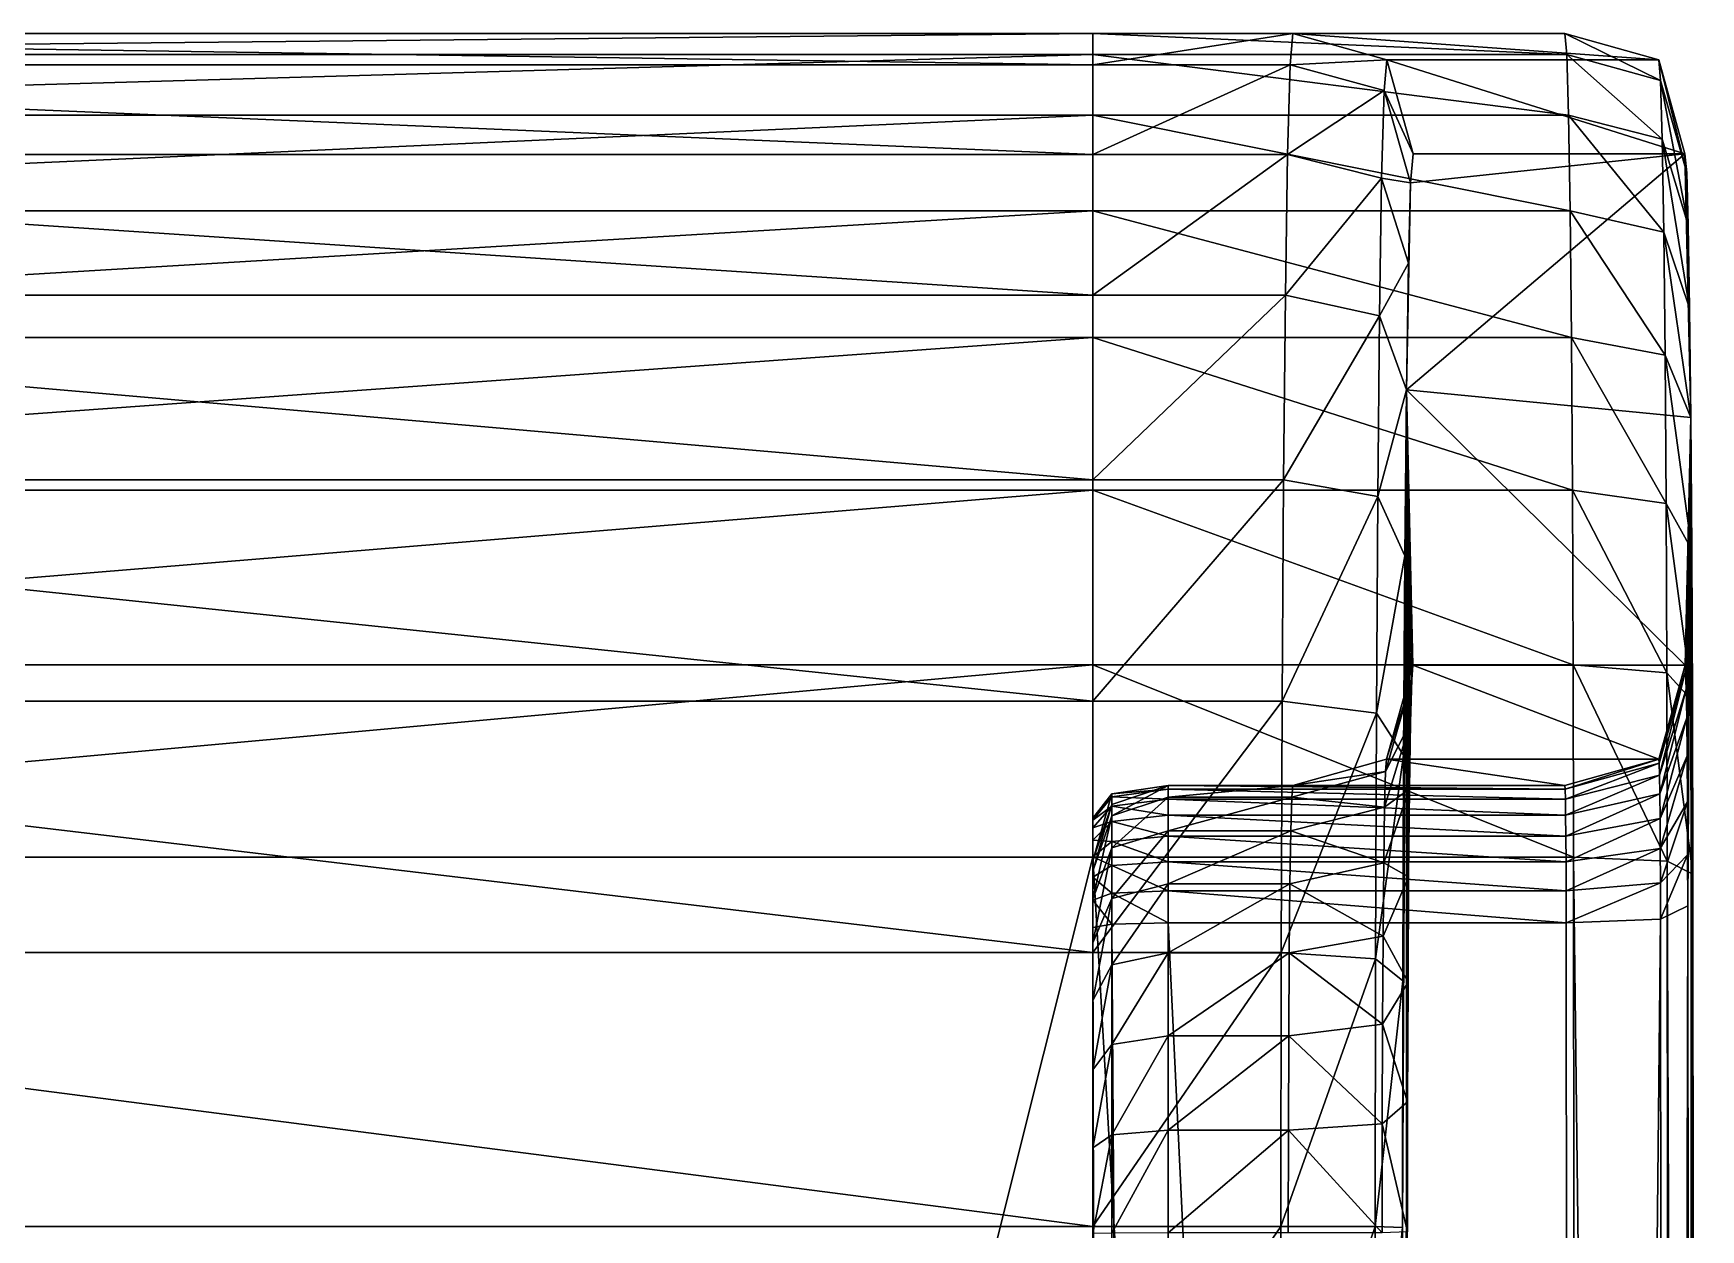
# Model space of a CAD drawing. Header units: metres. Extents: x -3624 to -92, y -1406 to 909.
# Drawn here: x -114.64 to -92.46, y 893.55 to 909.46 of the extents above; entities that cross this region are included whole.
import ezdxf

# ---------------------------------------------------------------- set-up
doc = ezdxf.new("R2010")
doc.units = ezdxf.units.M

msp = doc.modelspace()

# ---------------------------------------------------------------- linework, layer by layer
for points in [[(-100.545, 909.458, 366.669), (-100.545, 909.176, 369.26), (-128.727, 909.176, 369.26)], [(-128.727, 909.176, 369.26), (-128.727, 909.458, 366.669), (-100.545, 909.458, 366.669)], [(-100.545, 909.458, -2.002), (-100.545, 909.458, 366.669), (-128.727, 909.458, 366.669)], [(-128.727, 909.458, 366.669), (-128.727, 909.458, -2.002), (-100.545, 909.458, -2.002)], [(-100.545, 909.04, -5.647), (-100.545, 909.458, -2.002), (-128.727, 909.458, -2.002)], [(-128.727, 909.458, -2.002), (-128.727, 909.04, -5.647), (-100.545, 909.04, -5.647)], [(-100.545, 909.458, 366.669), (-94.271, 909.458, 366.669), (-94.245, 909.176, 369.26)], [(-94.245, 909.176, 369.26), (-100.545, 909.176, 369.26), (-100.545, 909.458, 366.669)], [(-100.545, 909.458, -2.002), (-97.888, 909.458, -2.002), (-94.271, 909.458, 366.669)], [(-94.271, 909.458, 366.669), (-100.545, 909.458, 366.669), (-100.545, 909.458, -2.002)], [(-100.545, 909.04, -5.647), (-97.924, 909.04, -5.647), (-97.888, 909.458, -2.002)], [(-97.888, 909.458, -2.002), (-100.545, 909.458, -2.002), (-100.545, 909.04, -5.647)], [(-96.638, 909.108, -1.994), (-97.888, 909.458, -2.002), (-97.924, 909.04, -5.647)], [(-93.021, 909.108, 366.638), (-94.271, 909.458, 366.669), (-97.888, 909.458, -2.002)], [(-97.888, 909.458, -2.002), (-96.638, 909.108, -1.994), (-93.021, 909.108, 366.638)], [(-92.996, 908.832, 369.172), (-94.245, 909.176, 369.26), (-94.271, 909.458, 366.669)], [(-94.271, 909.458, 366.669), (-93.021, 909.108, 366.638), (-92.996, 908.832, 369.172)], [(-100.545, 909.176, 369.26), (-100.545, 908.37, 371.663), (-128.727, 908.37, 371.663)], [(-128.727, 908.37, 371.663), (-128.727, 909.176, 369.26), (-100.545, 909.176, 369.26)], [(-100.545, 909.176, 369.26), (-94.245, 909.176, 369.26), (-94.221, 908.37, 371.663)], [(-94.221, 908.37, 371.663), (-100.545, 908.37, 371.663), (-100.545, 909.176, 369.26)], [(-97.924, 909.04, -5.647), (-96.674, 908.697, -5.579), (-96.638, 909.108, -1.994)], [(-96.288, 907.858, -1.926), (-96.638, 909.108, -1.994), (-96.674, 908.697, -5.579)], [(-92.672, 907.858, 366.566), (-93.021, 909.108, 366.638), (-96.638, 909.108, -1.994)], [(-96.638, 909.108, -1.994), (-96.288, 907.858, -1.926), (-92.672, 907.858, 366.566)], [(-92.973, 908.05, 371.504), (-94.221, 908.37, 371.663), (-94.245, 909.176, 369.26)], [(-94.245, 909.176, 369.26), (-92.996, 908.832, 369.172), (-92.973, 908.05, 371.504)], [(-92.648, 907.604, 368.899), (-92.996, 908.832, 369.172), (-93.021, 909.108, 366.638)], [(-93.021, 909.108, 366.638), (-92.672, 907.858, 366.566), (-92.648, 907.604, 368.899)], [(-100.545, 907.849, -8.997), (-100.545, 909.04, -5.647), (-128.727, 909.04, -5.647)], [(-128.727, 909.04, -5.647), (-128.727, 907.849, -8.997), (-100.545, 907.849, -8.997)], [(-100.545, 907.849, -8.997), (-97.957, 907.849, -8.997), (-97.924, 909.04, -5.647)], [(-97.924, 909.04, -5.647), (-100.545, 909.04, -5.647), (-100.545, 907.849, -8.997)], [(-96.674, 908.697, -5.579), (-97.924, 909.04, -5.647), (-97.957, 907.849, -8.997)], [(-97.957, 907.849, -8.997), (-96.706, 907.532, -8.856), (-96.674, 908.697, -5.579)], [(-96.321, 907.471, -5.299), (-96.674, 908.697, -5.579), (-96.706, 907.532, -8.856)], [(-96.674, 908.697, -5.579), (-96.321, 907.471, -5.299), (-96.288, 907.858, -1.926)], [(-92.628, 906.907, 370.977), (-92.973, 908.05, 371.504), (-92.996, 908.832, 369.172)], [(-92.996, 908.832, 369.172), (-92.648, 907.604, 368.899), (-92.628, 906.907, 370.977)], [(-100.545, 908.37, 371.663), (-100.545, 907.097, 373.813), (-128.727, 907.097, 373.813)], [(-128.727, 907.097, 373.813), (-128.727, 908.37, 371.663), (-100.545, 908.37, 371.663)], [(-100.545, 908.37, 371.663), (-94.221, 908.37, 371.663), (-94.2, 907.097, 373.813)], [(-94.2, 907.097, 373.813), (-100.545, 907.097, 373.813), (-100.545, 908.37, 371.663)], [(-92.952, 906.814, 373.591), (-94.2, 907.097, 373.813), (-94.221, 908.37, 371.663)], [(-94.221, 908.37, 371.663), (-92.973, 908.05, 371.504), (-92.952, 906.814, 373.591)], [(-92.61, 905.805, 372.839), (-92.952, 906.814, 373.591), (-92.973, 908.05, 371.504)], [(-92.973, 908.05, 371.504), (-92.628, 906.907, 370.977), (-92.61, 905.805, 372.839)], [(-100.545, 905.978, -11.958), (-100.545, 907.849, -8.997), (-128.727, 907.849, -8.997)], [(-128.727, 907.849, -8.997), (-128.727, 905.978, -11.958), (-100.545, 905.978, -11.958)], [(-100.545, 905.978, -11.958), (-97.986, 905.978, -11.958), (-97.957, 907.849, -8.997)], [(-97.957, 907.849, -8.997), (-100.545, 907.849, -8.997), (-100.545, 905.978, -11.958)], [(-96.706, 907.532, -8.856), (-97.957, 907.849, -8.997), (-97.986, 905.978, -11.958)], [(-92.672, 907.858, 366.566), (-96.321, 907.471, -5.299), (-96.376, 904.719, -10.972)], [(-92.594, 904.349, 374.429), (-92.672, 907.858, 366.566), (-96.376, 904.719, -10.972)], [(-92.672, 907.858, 366.566), (-96.288, 907.858, -1.926), (-96.321, 907.471, -5.299)], [(-92.628, 906.907, 370.977), (-92.648, 907.604, 368.899), (-92.672, 907.858, 366.566)], [(-92.594, 904.349, 374.429), (-92.628, 906.907, 370.977), (-92.672, 907.858, 366.566)], [(-97.986, 905.978, -11.958), (-96.734, 905.703, -11.752), (-96.706, 907.532, -8.856)], [(-96.35, 906.401, -8.309), (-96.706, 907.532, -8.856), (-96.734, 905.703, -11.752)], [(-96.706, 907.532, -8.856), (-96.35, 906.401, -8.309), (-96.321, 907.471, -5.299)], [(-96.321, 907.471, -5.299), (-96.35, 906.401, -8.309), (-96.376, 904.719, -10.972)], [(-100.545, 907.097, 373.813), (-100.545, 905.416, 375.648), (-128.727, 905.416, 375.648)], [(-128.727, 905.416, 375.648), (-128.727, 907.097, 373.813), (-100.545, 907.097, 373.813)], [(-100.545, 907.097, 373.813), (-94.2, 907.097, 373.813), (-94.182, 905.416, 375.648)], [(-94.182, 905.416, 375.648), (-100.545, 905.416, 375.648), (-100.545, 907.097, 373.813)], [(-92.935, 905.182, 375.372), (-94.182, 905.416, 375.648), (-94.2, 907.097, 373.813)], [(-94.2, 907.097, 373.813), (-92.952, 906.814, 373.591), (-92.935, 905.182, 375.372)], [(-92.594, 904.349, 374.429), (-92.61, 905.805, 372.839), (-92.628, 906.907, 370.977)], [(-92.594, 904.349, 374.429), (-92.935, 905.182, 375.372), (-92.952, 906.814, 373.591)], [(-92.952, 906.814, 373.591), (-92.61, 905.805, 372.839), (-92.594, 904.349, 374.429)], [(-96.734, 905.703, -11.752), (-96.376, 904.719, -10.972), (-96.35, 906.401, -8.309)], [(-100.545, 903.524, -14.435), (-100.545, 905.978, -11.958), (-128.727, 905.978, -11.958)], [(-128.727, 905.978, -11.958), (-128.727, 903.524, -14.435), (-100.545, 903.524, -14.435)], [(-100.545, 903.524, -14.435), (-98.01, 903.524, -14.435), (-97.986, 905.978, -11.958)], [(-97.986, 905.978, -11.958), (-100.545, 905.978, -11.958), (-100.545, 903.524, -14.435)], [(-96.734, 905.703, -11.752), (-97.986, 905.978, -11.958), (-98.01, 903.524, -14.435)], [(-98.01, 903.524, -14.435), (-96.758, 903.302, -14.173), (-96.734, 905.703, -11.752)], [(-96.376, 904.719, -10.972), (-96.734, 905.703, -11.752), (-96.758, 903.302, -14.173)], [(-100.545, 905.416, 375.648), (-100.545, 903.384, 377.103), (-128.727, 903.384, 377.103)], [(-128.727, 903.384, 377.103), (-128.727, 905.416, 375.648), (-100.545, 905.416, 375.648)], [(-100.545, 905.416, 375.648), (-94.182, 905.416, 375.648), (-94.168, 903.384, 377.103)], [(-94.168, 903.384, 377.103), (-100.545, 903.384, 377.103), (-100.545, 905.416, 375.648)], [(-92.921, 903.21, 376.785), (-94.168, 903.384, 377.103), (-94.182, 905.416, 375.648)], [(-94.182, 905.416, 375.648), (-92.935, 905.182, 375.372), (-92.921, 903.21, 376.785)], [(-92.582, 902.59, 375.689), (-92.921, 903.21, 376.785), (-92.935, 905.182, 375.372)], [(-92.935, 905.182, 375.372), (-92.594, 904.349, 374.429), (-92.582, 902.59, 375.689)], [(-96.758, 903.302, -14.173), (-96.398, 902.511, -13.2), (-96.376, 904.719, -10.972)], [(-96.376, 904.719, -10.972), (-96.415, 899.863, -14.905), (-96.43, 893.584, -16.406)], [(-96.376, 904.719, -10.972), (-96.43, 893.584, -16.406), (-96.378, 882.355, -11.167)], [(-96.376, 904.719, -10.972), (-96.398, 902.511, -13.2), (-96.415, 899.863, -14.905)], [(-96.361, 895.254, -9.413), (-96.376, 904.719, -10.972), (-96.378, 882.355, -11.167)], [(-92.67, 901.059, 366.74), (-92.594, 904.349, 374.429), (-96.376, 904.719, -10.972)], [(-96.289, 901.059, -2.109), (-92.67, 901.059, 366.74), (-96.376, 904.719, -10.972)], [(-96.305, 900.87, -3.748), (-96.289, 901.059, -2.109), (-96.376, 904.719, -10.972)], [(-96.321, 900.303, -5.344), (-96.305, 900.87, -3.748), (-96.376, 904.719, -10.972)], [(-96.335, 899.413, -6.753), (-96.321, 900.303, -5.344), (-96.376, 904.719, -10.972)], [(-96.347, 898.246, -7.93), (-96.335, 899.413, -6.753), (-96.376, 904.719, -10.972)], [(-96.355, 896.845, -8.832), (-96.347, 898.246, -7.93), (-96.376, 904.719, -10.972)], [(-96.361, 895.254, -9.413), (-96.355, 896.845, -8.832), (-96.376, 904.719, -10.972)], [(-92.67, 901.059, 366.74), (-92.663, 900.983, 367.43), (-92.594, 904.349, 374.429)], [(-92.663, 900.983, 367.43), (-92.656, 900.74, 368.155), (-92.594, 904.349, 374.429)], [(-92.656, 900.74, 368.155), (-92.649, 900.357, 368.802), (-92.594, 904.349, 374.429)], [(-92.649, 900.357, 368.802), (-92.644, 899.852, 369.353), (-92.594, 904.349, 374.429)], [(-92.644, 899.852, 369.353), (-92.64, 899.24, 369.791), (-92.594, 904.349, 374.429)], [(-92.64, 899.24, 369.791), (-92.637, 898.539, 370.097), (-92.594, 904.349, 374.429)], [(-92.637, 898.539, 370.097), (-92.635, 897.858, 370.232), (-92.594, 904.349, 374.429)], [(-92.635, 897.858, 370.232), (-92.539, 785.295, 380.079), (-92.594, 904.349, 374.429)], [(-92.573, 900.581, 376.565), (-92.582, 902.59, 375.689), (-92.594, 904.349, 374.429)], [(-92.472, 785.897, 386.853), (-92.573, 900.581, 376.565), (-92.594, 904.349, 374.429)], [(-92.463, 771.043, 387.781), (-92.472, 785.897, 386.853), (-92.594, 904.349, 374.429)], [(-92.532, 774.42, 380.827), (-92.463, 771.043, 387.781), (-92.594, 904.349, 374.429)], [(-92.533, 778.05, 380.623), (-92.532, 774.42, 380.827), (-92.594, 904.349, 374.429)], [(-92.536, 781.677, 380.374), (-92.533, 778.05, 380.623), (-92.594, 904.349, 374.429)], [(-92.539, 785.295, 380.079), (-92.536, 781.677, 380.374), (-92.594, 904.349, 374.429)], [(-100.545, 900.579, -16.331), (-100.545, 903.524, -14.435), (-128.727, 903.524, -14.435)], [(-128.727, 903.524, -14.435), (-128.727, 900.579, -16.331), (-100.545, 900.579, -16.331)], [(-100.545, 903.384, 377.103), (-100.545, 901.061, 378.116), (-128.727, 901.061, 378.116)], [(-128.727, 901.061, 378.116), (-128.727, 903.384, 377.103), (-100.545, 903.384, 377.103)], [(-100.545, 900.579, -16.331), (-98.029, 900.579, -16.331), (-98.01, 903.524, -14.435)], [(-98.01, 903.524, -14.435), (-100.545, 903.524, -14.435), (-100.545, 900.579, -16.331)], [(-100.545, 903.384, 377.103), (-94.168, 903.384, 377.103), (-94.158, 901.061, 378.116)], [(-94.158, 901.061, 378.116), (-100.545, 901.061, 378.116), (-100.545, 903.384, 377.103)], [(-96.758, 903.302, -14.173), (-98.01, 903.524, -14.435), (-98.029, 900.579, -16.331)], [(-92.912, 900.956, 377.768), (-94.158, 901.061, 378.116), (-94.168, 903.384, 377.103)], [(-94.168, 903.384, 377.103), (-92.921, 903.21, 376.785), (-92.912, 900.956, 377.768)], [(-98.029, 900.579, -16.331), (-96.776, 900.422, -16.027), (-96.758, 903.302, -14.173)], [(-96.398, 902.511, -13.2), (-96.758, 903.302, -14.173), (-96.776, 900.422, -16.027)], [(-92.573, 900.581, 376.565), (-92.912, 900.956, 377.768), (-92.921, 903.21, 376.785)], [(-92.921, 903.21, 376.785), (-92.582, 902.59, 375.689), (-92.573, 900.581, 376.565)], [(-96.776, 900.422, -16.027), (-96.415, 899.863, -14.905), (-96.398, 902.511, -13.2)], [(-100.545, 901.061, 378.116), (-100.545, 898.504, 378.623), (-128.727, 898.504, 378.623)], [(-128.727, 898.504, 378.623), (-128.727, 901.061, 378.116), (-100.545, 901.061, 378.116)], [(-100.545, 901.061, 378.116), (-94.158, 901.061, 378.116), (-94.153, 898.504, 378.623)], [(-94.153, 898.504, 378.623), (-100.545, 898.504, 378.623), (-100.545, 901.061, 378.116)], [(-96.289, 901.059, -2.109), (-96.639, 899.809, -2.034), (-93.02, 899.809, 366.676)], [(-96.639, 899.809, -2.034), (-96.289, 901.059, -2.109), (-96.305, 900.87, -3.748)], [(-93.02, 899.809, 366.676), (-92.67, 901.059, 366.74), (-96.289, 901.059, -2.109)], [(-92.907, 898.455, 378.264), (-94.153, 898.504, 378.623), (-94.158, 901.061, 378.116)], [(-94.158, 901.061, 378.116), (-92.912, 900.956, 377.768), (-92.907, 898.455, 378.264)], [(-92.67, 901.059, 366.74), (-93.02, 899.809, 366.676), (-93.016, 899.755, 367.164)], [(-93.016, 899.755, 367.164), (-92.663, 900.983, 367.43), (-92.67, 901.059, 366.74)], [(-92.663, 900.983, 367.43), (-93.016, 899.755, 367.164), (-93.011, 899.597, 367.635)], [(-93.011, 899.597, 367.635), (-92.656, 900.74, 368.155), (-92.663, 900.983, 367.43)], [(-92.569, 898.278, 377.021), (-92.907, 898.455, 378.264), (-92.912, 900.956, 377.768)], [(-92.912, 900.956, 377.768), (-92.573, 900.581, 376.565), (-92.569, 898.278, 377.021)], [(-96.305, 900.87, -3.748), (-96.653, 899.645, -3.46), (-96.639, 899.809, -2.034)], [(-96.653, 899.645, -3.46), (-96.305, 900.87, -3.748), (-96.321, 900.303, -5.344)], [(-92.656, 900.74, 368.155), (-93.011, 899.597, 367.635), (-93.007, 899.347, 368.057)], [(-93.007, 899.347, 368.057), (-92.649, 900.357, 368.802), (-92.656, 900.74, 368.155)], [(-100.545, 897.239, -17.551), (-100.545, 900.579, -16.331), (-128.727, 900.579, -16.331)], [(-128.727, 900.579, -16.331), (-128.727, 897.239, -17.551), (-100.545, 897.239, -17.551)], [(-100.545, 897.239, -17.551), (-98.041, 897.239, -17.551), (-98.029, 900.579, -16.331)], [(-98.029, 900.579, -16.331), (-100.545, 900.579, -16.331), (-100.545, 897.239, -17.551)], [(-96.776, 900.422, -16.027), (-98.029, 900.579, -16.331), (-98.041, 897.239, -17.551)], [(-92.472, 785.897, 386.853), (-92.569, 898.278, 377.021), (-92.573, 900.581, 376.565)], [(-98.041, 897.239, -17.551), (-96.788, 897.156, -17.221), (-96.776, 900.422, -16.027)], [(-96.415, 899.863, -14.905), (-96.776, 900.422, -16.027), (-96.788, 897.156, -17.221)], [(-96.321, 900.303, -5.344), (-96.666, 899.171, -4.791), (-96.653, 899.645, -3.46)], [(-96.666, 899.171, -4.791), (-96.321, 900.303, -5.344), (-96.335, 899.413, -6.753)], [(-92.649, 900.357, 368.802), (-93.007, 899.347, 368.057), (-93.003, 899.018, 368.416)], [(-93.003, 899.018, 368.416), (-92.644, 899.852, 369.353), (-92.649, 900.357, 368.802)], [(-96.639, 899.809, -2.034), (-97.888, 899.458, -2.002), (-94.271, 899.458, 366.669)], [(-97.888, 899.458, -2.002), (-96.639, 899.809, -2.034), (-96.653, 899.645, -3.46)], [(-96.788, 897.156, -17.221), (-96.426, 896.861, -16.001), (-96.415, 899.863, -14.905)], [(-94.271, 899.458, 366.669), (-93.02, 899.809, 366.676), (-96.639, 899.809, -2.034)], [(-96.415, 899.863, -14.905), (-96.426, 896.861, -16.001), (-96.43, 893.584, -16.406)], [(-93.02, 899.809, 366.676), (-94.271, 899.458, 366.669), (-94.266, 899.412, 367.101)], [(-94.266, 899.412, 367.101), (-93.016, 899.755, 367.164), (-93.02, 899.809, 366.676)], [(-92.644, 899.852, 369.353), (-93.003, 899.018, 368.416), (-93.001, 898.62, 368.702)], [(-93.001, 898.62, 368.702), (-92.64, 899.24, 369.791), (-92.644, 899.852, 369.353)], [(-96.653, 899.645, -3.46), (-97.902, 899.302, -3.368), (-97.888, 899.458, -2.002)], [(-97.902, 899.302, -3.368), (-96.653, 899.645, -3.46), (-96.666, 899.171, -4.791)], [(-93.016, 899.755, 367.164), (-94.266, 899.412, 367.101), (-94.262, 899.277, 367.501)], [(-94.262, 899.277, 367.501), (-93.011, 899.597, 367.635), (-93.016, 899.755, 367.164)], [(-93.011, 899.597, 367.635), (-94.262, 899.277, 367.501), (-94.259, 899.065, 367.859)], [(-94.259, 899.065, 367.859), (-93.007, 899.347, 368.057), (-93.011, 899.597, 367.635)], [(-100.295, 899.308, 367.078), (-100.295, 899.35, 366.663), (-100.545, 899.025, 366.645)], [(-100.295, 899.35, 366.663), (-100.295, 899.208, -1.987), (-100.545, 898.458, -1.944)], [(-100.545, 898.458, -1.944), (-100.545, 899.025, 366.645), (-100.295, 899.35, 366.663)], [(-99.545, 899.412, 367.101), (-99.545, 899.458, 366.669), (-100.295, 899.35, 366.663)], [(-99.545, 899.458, 366.669), (-99.545, 899.458, -2.002), (-100.295, 899.208, -1.987)], [(-100.295, 899.208, -1.987), (-100.295, 899.35, 366.663), (-99.545, 899.458, 366.669)], [(-99.545, 899.458, -2.002), (-99.545, 899.302, -3.368), (-100.295, 899.057, -3.311)], [(-100.295, 899.057, -3.311), (-100.295, 899.208, -1.987), (-99.545, 899.458, -2.002)], [(-99.545, 899.277, 367.501), (-99.545, 899.412, 367.101), (-100.295, 899.308, 367.078)], [(-100.295, 899.35, 366.663), (-100.295, 899.308, 367.078), (-99.545, 899.412, 367.101)], [(-97.888, 899.458, -2.002), (-97.902, 899.302, -3.368), (-99.545, 899.302, -3.368)], [(-99.545, 899.302, -3.368), (-99.545, 899.458, -2.002), (-97.888, 899.458, -2.002)], [(-94.271, 899.458, 366.669), (-97.888, 899.458, -2.002), (-99.545, 899.458, -2.002)], [(-99.545, 899.458, -2.002), (-99.545, 899.458, 366.669), (-94.271, 899.458, 366.669)], [(-94.266, 899.412, 367.101), (-94.271, 899.458, 366.669), (-99.545, 899.458, 366.669)], [(-99.545, 899.458, 366.669), (-99.545, 899.412, 367.101), (-94.266, 899.412, 367.101)], [(-94.262, 899.277, 367.501), (-94.266, 899.412, 367.101), (-99.545, 899.412, 367.101)], [(-99.545, 899.412, 367.101), (-99.545, 899.277, 367.501), (-94.262, 899.277, 367.501)], [(-96.335, 899.413, -6.753), (-96.677, 898.429, -5.966), (-96.666, 899.171, -4.791)], [(-96.677, 898.429, -5.966), (-96.335, 899.413, -6.753), (-96.347, 898.246, -7.93)], [(-93.007, 899.347, 368.057), (-94.259, 899.065, 367.859), (-94.256, 898.784, 368.165)], [(-94.256, 898.784, 368.165), (-93.003, 899.018, 368.416), (-93.007, 899.347, 368.057)], [(-100.295, 899.182, 367.458), (-100.295, 899.308, 367.078), (-100.545, 898.999, 367.01)], [(-100.545, 899.025, 366.645), (-100.545, 898.999, 367.01), (-100.295, 899.308, 367.078)], [(-100.295, 899.208, -1.987), (-100.295, 899.057, -3.311), (-100.545, 898.321, -3.141)], [(-100.545, 898.321, -3.141), (-100.545, 898.458, -1.944), (-100.295, 899.208, -1.987)], [(-100.295, 898.981, 367.798), (-100.295, 899.182, 367.458), (-100.545, 898.898, 367.328)], [(-100.545, 898.999, 367.01), (-100.545, 898.898, 367.328), (-100.295, 899.182, 367.458)], [(-100.295, 899.308, 367.078), (-100.295, 899.182, 367.458), (-99.545, 899.277, 367.501)], [(-99.545, 899.302, -3.368), (-99.545, 898.855, -4.625), (-100.295, 898.629, -4.515)], [(-100.295, 898.629, -4.515), (-100.295, 899.057, -3.311), (-99.545, 899.302, -3.368)], [(-99.545, 899.065, 367.859), (-99.545, 899.277, 367.501), (-100.295, 899.182, 367.458)], [(-100.295, 899.182, 367.458), (-100.295, 898.981, 367.798), (-99.545, 899.065, 367.859)], [(-97.902, 899.302, -3.368), (-97.914, 898.855, -4.625), (-99.545, 898.855, -4.625)], [(-99.545, 898.855, -4.625), (-99.545, 899.302, -3.368), (-97.902, 899.302, -3.368)], [(-94.259, 899.065, 367.859), (-94.262, 899.277, 367.501), (-99.545, 899.277, 367.501)], [(-99.545, 899.277, 367.501), (-99.545, 899.065, 367.859), (-94.259, 899.065, 367.859)], [(-96.666, 899.171, -4.791), (-97.914, 898.855, -4.625), (-97.902, 899.302, -3.368)], [(-97.914, 898.855, -4.625), (-96.666, 899.171, -4.791), (-96.677, 898.429, -5.966)], [(-92.64, 899.24, 369.791), (-93.001, 898.62, 368.702), (-92.999, 898.164, 368.9)], [(-92.999, 898.164, 368.9), (-92.637, 898.539, 370.097), (-92.64, 899.24, 369.791)], [(-100.295, 899.057, -3.311), (-100.295, 898.629, -4.515), (-100.545, 897.95, -4.185)], [(-100.545, 897.95, -4.185), (-100.545, 898.321, -3.141), (-100.295, 899.057, -3.311)], [(-100.545, 785.077, 377.504), (-100.545, 898.999, 367.01), (-100.545, 899.025, 366.645)], [(-100.545, 508.727, 368.046), (-100.545, 785.077, 377.504), (-100.545, 899.025, 366.645)], [(-100.545, 899.025, 366.645), (-100.545, 898.458, -1.944), (-100.545, 898.321, -3.141)], [(-100.545, 899.025, 366.645), (-100.545, 898.321, -3.141), (-100.545, 897.366, -5.108)], [(-100.545, 899.025, 366.645), (-100.545, 897.366, -5.108), (-100.545, 893.502, -6.995)], [(-100.545, 899.025, 366.645), (-100.545, 893.502, -6.995), (-100.545, 882.01, 353.706)], [(-100.545, 899.025, 366.645), (-100.545, 882.01, 353.706), (-100.545, 881.919, 354.549)], [(-100.545, 899.025, 366.645), (-100.545, 881.919, 354.549), (-100.545, 881.704, 355.386)], [(-100.545, 899.025, 366.645), (-100.545, 881.704, 355.386), (-100.545, 881.372, 356.175)], [(-100.545, 899.025, 366.645), (-100.545, 881.372, 356.175), (-100.545, 880.93, 356.906)], [(-100.545, 899.025, 366.645), (-100.545, 880.93, 356.906), (-100.545, 880.384, 357.566)], [(-100.545, 899.025, 366.645), (-100.545, 880.384, 357.566), (-100.545, 879.744, 358.146)], [(-100.545, 899.025, 366.645), (-100.545, 879.744, 358.146), (-100.545, 879.014, 358.632)], [(-100.545, 899.025, 366.645), (-100.545, 879.014, 358.632), (-100.545, 878.211, 358.984)], [(-100.545, 899.025, 366.645), (-100.545, 878.211, 358.984), (-100.545, 877.377, 359.211)], [(-100.545, 899.025, 366.645), (-100.545, 877.377, 359.211), (-100.545, 876.527, 359.313)], [(-100.545, 899.025, 366.645), (-100.545, 876.527, 359.313), (-100.545, 875.673, 359.291)], [(-100.545, 899.025, 366.645), (-100.545, 875.673, 359.291), (-100.545, 874.83, 359.143)], [(-100.545, 508.727, 368.046), (-100.545, 899.025, 366.645), (-100.545, 874.83, 359.143)], [(-100.545, 785.077, 377.504), (-100.545, 898.898, 367.328), (-100.545, 898.999, 367.01)], [(-100.295, 898.716, 368.088), (-100.295, 898.981, 367.798), (-100.545, 898.731, 367.612)], [(-100.545, 898.898, 367.328), (-100.545, 898.731, 367.612), (-100.295, 898.981, 367.798)], [(-99.545, 898.784, 368.165), (-99.545, 899.065, 367.859), (-100.295, 898.981, 367.798)], [(-100.295, 898.981, 367.798), (-100.295, 898.716, 368.088), (-99.545, 898.784, 368.165)], [(-94.256, 898.784, 368.165), (-94.259, 899.065, 367.859), (-99.545, 899.065, 367.859)], [(-99.545, 899.065, 367.859), (-99.545, 898.784, 368.165), (-94.256, 898.784, 368.165)], [(-93.003, 899.018, 368.416), (-94.256, 898.784, 368.165), (-94.253, 898.446, 368.408)], [(-94.253, 898.446, 368.408), (-93.001, 898.62, 368.702), (-93.003, 899.018, 368.416)], [(-100.545, 785.077, 377.504), (-100.545, 898.731, 367.612), (-100.545, 898.898, 367.328)], [(-100.545, 785.077, 377.504), (-100.545, 898.509, 367.855), (-100.545, 898.731, 367.612)], [(-100.545, 898.731, 367.612), (-100.545, 898.509, 367.855), (-100.295, 898.716, 368.088)], [(-100.295, 898.395, 368.317), (-100.295, 898.716, 368.088), (-100.545, 898.509, 367.855)], [(-99.545, 898.855, -4.625), (-99.545, 898.153, -5.735), (-100.295, 897.957, -5.578)], [(-100.295, 897.957, -5.578), (-100.295, 898.629, -4.515), (-99.545, 898.855, -4.625)], [(-99.545, 898.446, 368.408), (-99.545, 898.784, 368.165), (-100.295, 898.716, 368.088)], [(-100.295, 898.716, 368.088), (-100.295, 898.395, 368.317), (-99.545, 898.446, 368.408)], [(-97.914, 898.855, -4.625), (-97.925, 898.153, -5.735), (-99.545, 898.153, -5.735)], [(-99.545, 898.153, -5.735), (-99.545, 898.855, -4.625), (-97.914, 898.855, -4.625)], [(-94.253, 898.446, 368.408), (-94.256, 898.784, 368.165), (-99.545, 898.784, 368.165)], [(-99.545, 898.784, 368.165), (-99.545, 898.446, 368.408), (-94.253, 898.446, 368.408)], [(-96.677, 898.429, -5.966), (-97.925, 898.153, -5.735), (-97.914, 898.855, -4.625)], [(-100.545, 898.504, 378.623), (-100.545, 786.032, 388.463), (-128.727, 786.032, 388.463)], [(-128.727, 786.032, 388.463), (-128.727, 898.504, 378.623), (-100.545, 898.504, 378.623)], [(-100.295, 898.629, -4.515), (-100.295, 897.957, -5.578), (-100.545, 897.366, -5.108)], [(-100.545, 897.366, -5.108), (-100.545, 897.95, -4.185), (-100.295, 898.629, -4.515)], [(-100.545, 785.077, 377.504), (-100.545, 898.24, 368.046), (-100.545, 898.509, 367.855)], [(-100.545, 898.509, 367.855), (-100.545, 898.24, 368.046), (-100.295, 898.395, 368.317)], [(-100.545, 898.504, 378.623), (-94.153, 898.504, 378.623), (-94.057, 786.032, 388.463)], [(-94.057, 786.032, 388.463), (-100.545, 786.032, 388.463), (-100.545, 898.504, 378.623)], [(-93.001, 898.62, 368.702), (-94.253, 898.446, 368.408), (-94.252, 898.059, 368.577)], [(-94.252, 898.059, 368.577), (-92.999, 898.164, 368.9), (-93.001, 898.62, 368.702)], [(-92.81, 786.003, 388.102), (-94.057, 786.032, 388.463), (-94.153, 898.504, 378.623)], [(-94.153, 898.504, 378.623), (-92.907, 898.455, 378.264), (-92.81, 786.003, 388.102)], [(-92.637, 898.539, 370.097), (-92.999, 898.164, 368.9), (-92.998, 897.682, 368.996)], [(-92.998, 897.682, 368.996), (-92.635, 897.858, 370.232), (-92.637, 898.539, 370.097)], [(-100.295, 898.027, 368.476), (-100.295, 898.395, 368.317), (-100.545, 898.24, 368.046)], [(-100.545, 898.321, -3.141), (-100.545, 897.95, -4.185), (-100.545, 897.366, -5.108)], [(-100.545, 785.077, 377.504), (-100.545, 897.933, 368.174), (-100.545, 898.24, 368.046)], [(-100.545, 898.24, 368.046), (-100.545, 897.933, 368.174), (-100.295, 898.027, 368.476)], [(-99.545, 898.059, 368.577), (-99.545, 898.446, 368.408), (-100.295, 898.395, 368.317)], [(-100.295, 898.395, 368.317), (-100.295, 898.027, 368.476), (-99.545, 898.059, 368.577)], [(-94.252, 898.059, 368.577), (-94.253, 898.446, 368.408), (-99.545, 898.446, 368.408)], [(-99.545, 898.446, 368.408), (-99.545, 898.059, 368.577), (-94.252, 898.059, 368.577)], [(-97.925, 898.153, -5.735), (-96.677, 898.429, -5.966), (-96.687, 897.455, -6.949)], [(-96.347, 898.246, -7.93), (-96.687, 897.455, -6.949), (-96.677, 898.429, -5.966)], [(-96.687, 897.455, -6.949), (-96.347, 898.246, -7.93), (-96.355, 896.845, -8.832)], [(-92.472, 785.897, 386.853), (-92.81, 786.003, 388.102), (-92.907, 898.455, 378.264)], [(-92.907, 898.455, 378.264), (-92.569, 898.278, 377.021), (-92.472, 785.897, 386.853)], [(-100.295, 897.617, 368.553), (-100.295, 898.027, 368.476), (-100.545, 897.933, 368.174)], [(-99.545, 898.153, -5.735), (-99.545, 897.233, -6.663), (-100.295, 897.075, -6.468)], [(-100.295, 897.075, -6.468), (-100.295, 897.957, -5.578), (-99.545, 898.153, -5.735)], [(-99.545, 897.632, 368.661), (-99.545, 898.059, 368.577), (-100.295, 898.027, 368.476)], [(-100.295, 898.027, 368.476), (-100.295, 897.617, 368.553), (-99.545, 897.632, 368.661)], [(-97.925, 898.153, -5.735), (-97.934, 897.233, -6.663), (-99.545, 897.233, -6.663)], [(-99.545, 897.233, -6.663), (-99.545, 898.153, -5.735), (-97.925, 898.153, -5.735)], [(-94.251, 897.632, 368.661), (-94.252, 898.059, 368.577), (-99.545, 898.059, 368.577)], [(-99.545, 898.059, 368.577), (-99.545, 897.632, 368.661), (-94.251, 897.632, 368.661)], [(-96.687, 897.455, -6.949), (-97.934, 897.233, -6.663), (-97.925, 898.153, -5.735)], [(-92.999, 898.164, 368.9), (-94.252, 898.059, 368.577), (-94.251, 897.632, 368.661)], [(-94.251, 897.632, 368.661), (-92.998, 897.682, 368.996), (-92.999, 898.164, 368.9)], [(-100.295, 897.957, -5.578), (-100.295, 897.075, -6.468), (-100.545, 896.6, -5.882)], [(-100.545, 896.6, -5.882), (-100.545, 897.366, -5.108), (-100.295, 897.957, -5.578)], [(-100.545, 785.077, 377.504), (-100.545, 897.571, 368.231), (-100.545, 897.933, 368.174)], [(-100.545, 897.933, 368.174), (-100.545, 897.571, 368.231), (-100.295, 897.617, 368.553)], [(-92.635, 897.858, 370.232), (-92.998, 897.682, 368.996), (-92.901, 785.19, 378.837)], [(-92.901, 785.19, 378.837), (-92.539, 785.295, 380.079), (-92.635, 897.858, 370.232)], [(-100.295, 785.14, 378.252), (-100.295, 897.617, 368.553), (-100.545, 897.571, 368.231)], [(-100.545, 897.571, 368.231), (-100.545, 785.077, 377.504), (-100.295, 785.14, 378.252)], [(-99.545, 785.161, 378.501), (-99.545, 897.632, 368.661), (-100.295, 897.617, 368.553)], [(-100.295, 897.617, 368.553), (-100.295, 785.14, 378.252), (-99.545, 785.161, 378.501)], [(-94.154, 785.161, 378.501), (-94.251, 897.632, 368.661), (-99.545, 897.632, 368.661)], [(-99.545, 897.632, 368.661), (-99.545, 785.161, 378.501), (-94.154, 785.161, 378.501)], [(-92.998, 897.682, 368.996), (-94.251, 897.632, 368.661), (-94.154, 785.161, 378.501)], [(-94.154, 785.161, 378.501), (-92.901, 785.19, 378.837), (-92.998, 897.682, 368.996)], [(-100.545, 897.366, -5.108), (-100.545, 896.6, -5.882), (-100.545, 895.681, -6.473)], [(-100.545, 897.366, -5.108), (-100.545, 895.681, -6.473), (-100.545, 893.502, -6.995)], [(-97.934, 897.233, -6.663), (-96.687, 897.455, -6.949), (-96.694, 896.286, -7.702)], [(-96.355, 896.845, -8.832), (-96.694, 896.286, -7.702), (-96.687, 897.455, -6.949)], [(-100.545, 893.598, -18.001), (-100.545, 897.239, -17.551), (-128.727, 897.239, -17.551)], [(-128.727, 897.239, -17.551), (-128.727, 893.598, -18.001), (-100.545, 893.598, -18.001)], [(-100.545, 893.598, -18.001), (-98.045, 893.598, -18.001), (-98.041, 897.239, -17.551)], [(-98.041, 897.239, -17.551), (-100.545, 897.239, -17.551), (-100.545, 893.598, -18.001)], [(-99.545, 897.233, -6.663), (-99.545, 896.129, -7.374), (-100.295, 896.017, -7.149)], [(-100.295, 896.017, -7.149), (-100.295, 897.075, -6.468), (-99.545, 897.233, -6.663)], [(-97.934, 897.233, -6.663), (-97.941, 896.129, -7.374), (-99.545, 896.129, -7.374)], [(-99.545, 896.129, -7.374), (-99.545, 897.233, -6.663), (-97.934, 897.233, -6.663)], [(-96.788, 897.156, -17.221), (-98.041, 897.239, -17.551), (-98.045, 893.598, -18.001)], [(-98.045, 893.598, -18.001), (-96.792, 893.595, -17.661), (-96.788, 897.156, -17.221)], [(-96.694, 896.286, -7.702), (-97.941, 896.129, -7.374), (-97.934, 897.233, -6.663)], [(-96.426, 896.861, -16.001), (-96.788, 897.156, -17.221), (-96.792, 893.595, -17.661)], [(-100.295, 897.075, -6.468), (-100.295, 896.017, -7.149), (-100.545, 895.681, -6.473)], [(-100.545, 895.681, -6.473), (-100.545, 896.6, -5.882), (-100.295, 897.075, -6.468)], [(-96.792, 893.595, -17.661), (-96.43, 893.584, -16.406), (-96.426, 896.861, -16.001)], [(-96.694, 896.286, -7.702), (-96.355, 896.845, -8.832), (-96.361, 895.254, -9.413)], [(-97.941, 896.129, -7.374), (-96.694, 896.286, -7.702), (-96.699, 894.959, -8.187)], [(-96.361, 895.254, -9.413), (-96.699, 894.959, -8.187), (-96.694, 896.286, -7.702)], [(-99.545, 896.129, -7.374), (-99.545, 894.876, -7.832), (-100.295, 894.817, -7.588)], [(-100.295, 894.817, -7.588), (-100.295, 896.017, -7.149), (-99.545, 896.129, -7.374)], [(-97.941, 896.129, -7.374), (-97.946, 894.876, -7.832), (-99.545, 894.876, -7.832)], [(-99.545, 894.876, -7.832), (-99.545, 896.129, -7.374), (-97.941, 896.129, -7.374)], [(-96.699, 894.959, -8.187), (-97.946, 894.876, -7.832), (-97.941, 896.129, -7.374)], [(-100.295, 896.017, -7.149), (-100.295, 894.817, -7.588), (-100.545, 894.64, -6.854)], [(-100.545, 894.64, -6.854), (-100.545, 895.681, -6.473), (-100.295, 896.017, -7.149)], [(-100.545, 895.681, -6.473), (-100.545, 894.64, -6.854), (-100.545, 893.502, -6.995)], [(-96.699, 894.959, -8.187), (-96.361, 895.254, -9.413), (-96.363, 893.525, -9.627)], [(-96.363, 893.525, -9.627), (-96.361, 895.254, -9.413), (-96.378, 882.355, -11.167)], [(-97.946, 894.876, -7.832), (-96.699, 894.959, -8.187), (-96.701, 893.514, -8.366)], [(-96.363, 893.525, -9.627), (-96.701, 893.514, -8.366), (-96.699, 894.959, -8.187)], [(-100.295, 894.817, -7.588), (-100.295, 893.508, -7.75), (-100.545, 893.502, -6.995)], [(-100.545, 893.502, -6.995), (-100.545, 894.64, -6.854), (-100.295, 894.817, -7.588)], [(-99.545, 894.876, -7.832), (-99.545, 893.511, -8.001), (-100.295, 893.508, -7.75)], [(-100.295, 893.508, -7.75), (-100.295, 894.817, -7.588), (-99.545, 894.876, -7.832)], [(-97.946, 894.876, -7.832), (-97.947, 893.511, -8.001), (-99.545, 893.511, -8.001)], [(-99.545, 893.511, -8.001), (-99.545, 894.876, -7.832), (-97.946, 894.876, -7.832)], [(-96.701, 893.514, -8.366), (-97.947, 893.511, -8.001), (-97.946, 894.876, -7.832)], [(-100.545, 889.949, -17.615), (-100.545, 893.598, -18.001), (-128.727, 893.598, -18.001)], [(-128.727, 893.598, -18.001), (-128.727, 889.949, -17.615), (-100.545, 889.949, -17.615)], [(-100.545, 889.949, -17.615), (-98.042, 889.949, -17.615), (-98.045, 893.598, -18.001)], [(-98.045, 893.598, -18.001), (-100.545, 893.598, -18.001), (-100.545, 889.949, -17.615)], [(-96.792, 893.595, -17.661), (-98.045, 893.598, -18.001), (-98.042, 889.949, -17.615)], [(-98.042, 889.949, -17.615), (-96.788, 890.026, -17.283), (-96.792, 893.595, -17.661)], [(-96.43, 893.584, -16.406), (-96.792, 893.595, -17.661), (-96.788, 890.026, -17.283)], [(-96.788, 890.026, -17.283), (-96.426, 890.299, -16.059), (-96.43, 893.584, -16.406)], [(-96.43, 893.584, -16.406), (-96.426, 890.299, -16.059), (-96.416, 887.28, -15.014)], [(-96.43, 893.584, -16.406), (-96.416, 887.28, -15.014), (-96.378, 882.355, -11.167)]]:
    msp.add_3dface(points)

doc.saveas('drawing.dxf')
